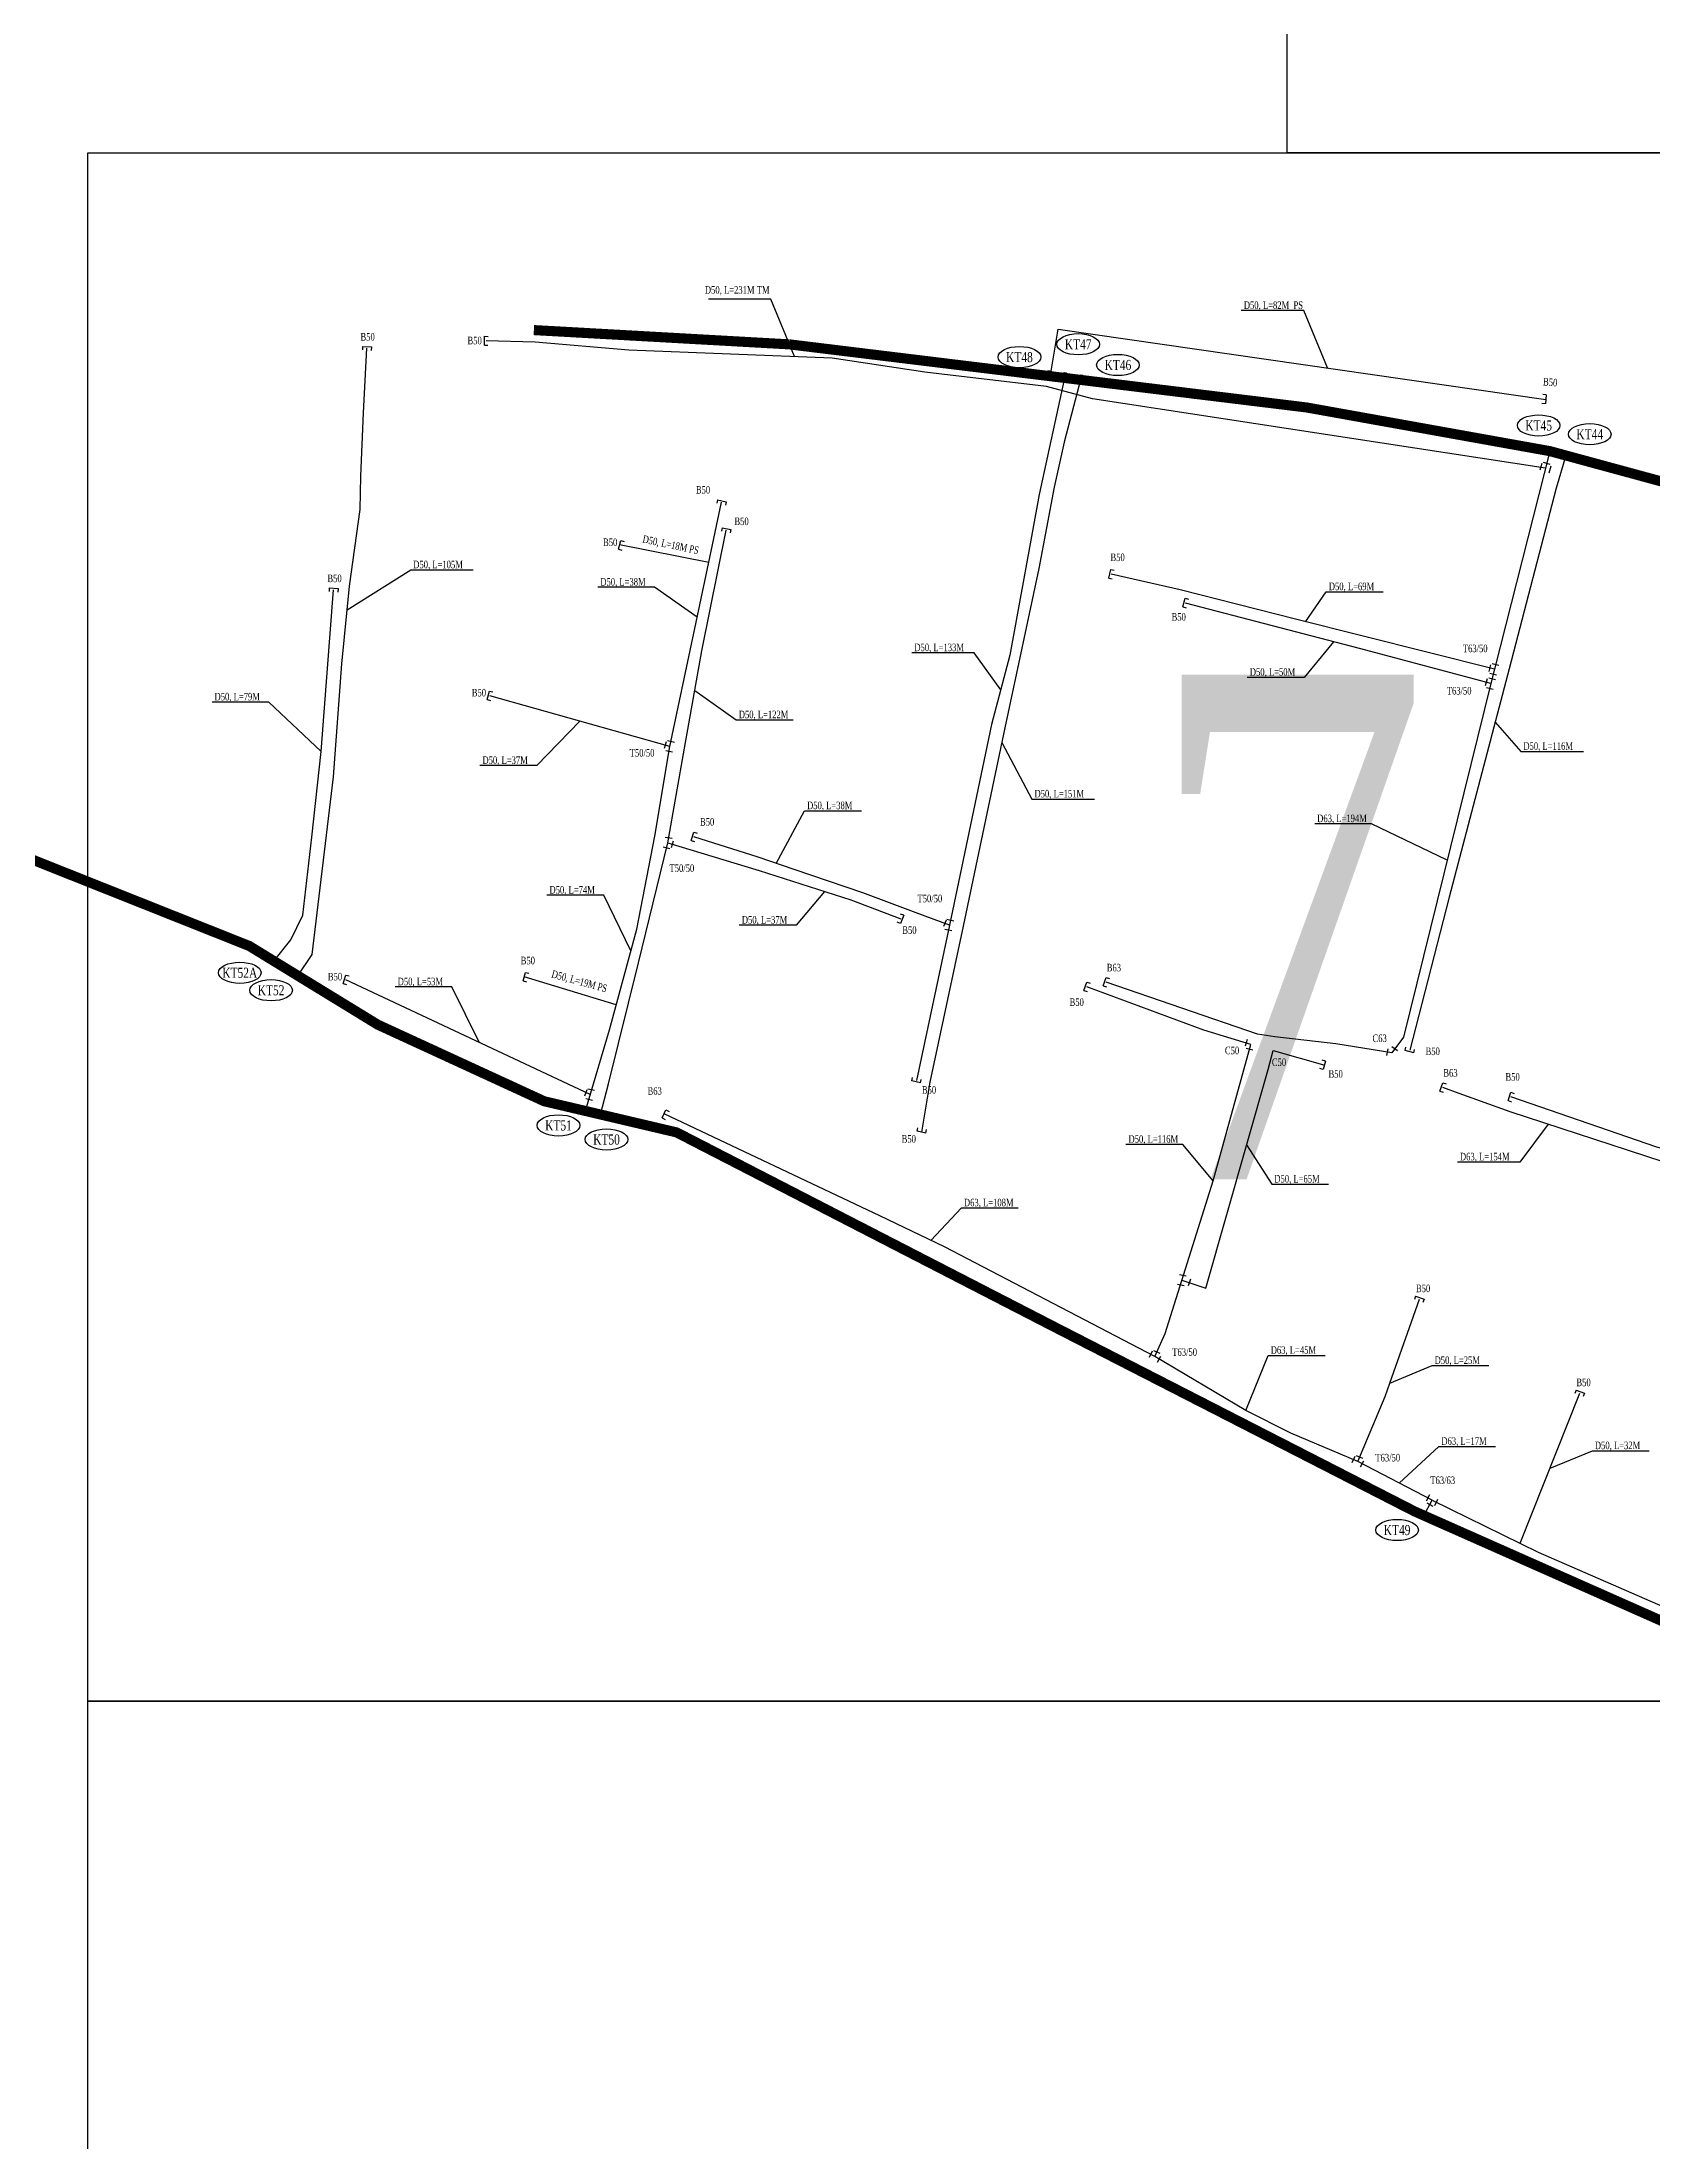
# Model space of a CAD drawing. Extents: x 549410 to 552487, y 2340860 to 2344743.
# Drawn here: x 550311.8 to 550630.8, y 2343476.5 to 2343892.3 of the extents above; entities that cross this region are included whole.
import ezdxf
from ezdxf.enums import TextEntityAlignment as Align

# ---------------------------------------------------------------- set-up
doc = ezdxf.new("R2010")
doc.units = 0
doc.header["$MEASUREMENT"] = 0
doc.linetypes.add('DASHED', pattern=[0.75, 0.5, -0.25])
for name, color, linetype in [('225', 5, 'DASHED'), ('50', 2, 'Continuous'), ('63', 1, 'Continuous'), ('90', 5, 'DASHED'), ('ten dai khoi thuy', 210, 'Continuous'), ('Text D-L', 7, 'Continuous'), ('Text phu kien', 2, 'Continuous')]:
    doc.layers.add(name, color=color, linetype=linetype)
doc.styles.add('style1', font='VHTIME.TTF', dxfattribs={"width": 0.75})
doc.styles.add('Text', font='vntimeh.shx', dxfattribs={"width": 0.75, "bigfont": 'vn.shx'})
doc.styles.add('TextNode', font='vntimeh1.shx', dxfattribs={"width": 0.7, "bigfont": 'vn.shx'})

# ---------------------------------------------------------------- blocks, each defined once
blk = doc.blocks.new('pt')
at = {"color": 3, "linetype": 'Continuous'}
blk.add_line((0.96, -0.69), (0.96, 0.69), dxfattribs=at)
blk = doc.blocks.new('bit')
at = {"color": 3, "linetype": 'Continuous'}
for points in [[(-0.3, -0.88), (-0.3, 0.88)], [(-0.3, 0.88), (0.39, 0.88)], [(-0.3, -0.88), (0.39, -0.88)]]:
    blk.add_lwpolyline(points, dxfattribs=at)
blk = doc.blocks.new('Daudai')
at = {"layer": 'ten dai khoi thuy', "color": 3}
blk.add_circle((0, 0), 0.75, dxfattribs=at)

msp = doc.modelspace()

# ---------------------------------------------------------------- linework, layer by layer
at = {"layer": '225', "ltscale": 10, "const_width": 2}
msp.add_lwpolyline([(550714.93, 2343553.67), (550656.44, 2343569.03), (550583.62, 2343601.31), (550512.49, 2343637.74), (550437.43, 2343676.39), (550411.2, 2343682.56), (550378.24, 2343697.73), (550352.8, 2343713.31), (550018.41, 2343846.44), (549942.84, 2343871.48)], dxfattribs=at)
at = {"layer": '50', "color": 1}
for points in [[(550511.61, 2343827.14), (550512.96, 2343835.44), (550609.57, 2343821.56)], [(550443.81, 2343789.26), (550426.15, 2343792.73)], [(550420.32, 2343683.87), (550371.95, 2343706.63)], [(550425.48, 2343701.65), (550407.26, 2343707.23)], [(550537.49, 2343647.12), (550542.25, 2343645.57), (550554.55, 2343688.85), (550555.57, 2343692.64), (550565.8, 2343689.68)]]:
    msp.add_lwpolyline(points, dxfattribs=at)
at = {"layer": '50'}
for points in [[(550365.27, 2343711.65), (550369.49, 2343746.83), (550371.12, 2343769.16), (550372.65, 2343784.59), (550374.77, 2343799.77), (550374.89, 2343806.32), (550375.39, 2343818.88), (550376.11, 2343831.7)], [(550519.78, 2343821.64), (550510.65, 2343824.08), (550486.6, 2343826.95), (550468.24, 2343829.74), (550427.97, 2343831.31), (550409.43, 2343832.9), (550399.69, 2343833.16)], [(550514.29, 2343826.1), (550509.23, 2343802.71), (550503.42, 2343770.87), (550499.81, 2343757.19), (550491.45, 2343717.45)], [(550517.5, 2343825.69), (550514.2, 2343813.09), (550512.22, 2343804.14), (550509.19, 2343788.06), (550502.43, 2343756.49), (550494.16, 2343717.24), (550487.57, 2343686.31)], [(550609.5, 2343807.95), (550519.78, 2343821.64)], [(550613.55, 2343810.44), (550611.61, 2343803.98), (550602.31, 2343768.17), (550590.42, 2343722.97), (550582.63, 2343692.68)], [(550436.11, 2343752.83), (550442.05, 2343780.89), (550446.32, 2343801.17)], [(550435.67, 2343733.74), (550439.02, 2343752.48), (550442.4, 2343771.74), (550447.26, 2343795.66)], [(550599.38, 2343768.1), (550559.97, 2343778), (550537.14, 2343783.81), (550523.51, 2343786.95)], [(550361.04, 2343714.55), (550363.39, 2343719.38), (550365.22, 2343734.83), (550367.03, 2343751.84), (550369.51, 2343783.86)], [(550598.69, 2343765.28), (550572.65, 2343772.2), (550538.19, 2343781.23)], [(550436.11, 2343752.83), (550400.45, 2343762.87)], [(550419.36, 2343680.64), (550424.15, 2343696.72), (550429.53, 2343716.66), (550433.15, 2343735.03), (550436.11, 2343752.83)], [(550491.45, 2343717.45), (550484.87, 2343719.89), (550474.28, 2343723.86), (550460.7, 2343728.46), (550453.55, 2343730.88), (550440.85, 2343734.94)], [(550422.39, 2343679.93), (550423.94, 2343685.98), (550429.85, 2343709.95), (550435.67, 2343733.74)], [(550435.67, 2343733.74), (550453.78, 2343728.27), (550471.91, 2343722.46), (550481.81, 2343718.68)], [(550357.69, 2343710.31), (550361.04, 2343714.55)], [(550491.45, 2343717.45), (550484.92, 2343686.68)], [(550362.44, 2343707.4), (550365.27, 2343711.65)], [(550551.16, 2343693.83), (550541.83, 2343696.66), (550518.67, 2343705.23)], [(550532.16, 2343631.99), (550534.16, 2343636.56), (550543.7, 2343666.78), (550551.16, 2343693.83)], [(550487.57, 2343686.31), (550485.93, 2343676.44)], [(550738.23, 2343642.84), (550722.23, 2343648.11), (550703.44, 2343654.69), (550685.65, 2343659.55), (550663.47, 2343665.18), (550631.52, 2343673.48), (550602.66, 2343683.41)], [(550572.33, 2343611.19), (550577.73, 2343624.1), (550578.66, 2343626.75), (550584.52, 2343643.38)], [(550604.51, 2343595.01), (550616.29, 2343624.76)]]:
    msp.add_lwpolyline(points, dxfattribs=at)
at = {"layer": '63', "color": 6}
for points in [[(550610.35, 2343811.31), (550599.38, 2343768.1)], [(550599.38, 2343768.1), (550598.69, 2343765.28)], [(550598.69, 2343765.28), (550581.35, 2343695.25), (550579.1, 2343692.14)], [(550579.1, 2343692.14), (550567.98, 2343693.9), (550555.89, 2343695.31), (550552.45, 2343695.87), (550522.5, 2343706.16)], [(550663.39, 2343662.3), (550660.45, 2343663), (550636.05, 2343669.52), (550602.48, 2343680.49), (550592.43, 2343684.07), (550589.16, 2343685.3), (550589.16, 2343685.3), (550589.16, 2343685.3), (550589.16, 2343685.3)], [(550532.16, 2343631.99), (550490.47, 2343653.71), (550477.66, 2343659.85), (550434.94, 2343680.06)], [(550572.33, 2343611.19), (550559.06, 2343616.81), (550550.13, 2343621.31), (550532.16, 2343631.99)], [(550587.04, 2343603.53), (550572.33, 2343611.19)], [(550585.43, 2343600.5), (550587.04, 2343603.53)], [(550587.04, 2343603.53), (550608.06, 2343593.28), (550656.83, 2343571.99), (550701.56, 2343560.1)]]:
    msp.add_lwpolyline(points, dxfattribs=at)
at = {"layer": '90', "ltscale": 10, "const_width": 2}
for points in [[(550459.78, 2343832.45), (550409.16, 2343835.28)], [(550780.1, 2343765.18), (550610.35, 2343811.31), (550562.22, 2343819.95), (550459.78, 2343832.45)]]:
    msp.add_lwpolyline(points, dxfattribs=at)
at = {"layer": 'DEFPOINTS'}
for points in [[(551033.35, 2343870.41), (550558.32, 2343870.41), (550558.32, 2344177.08), (551033.35, 2344177.08)], [(550795.83, 2343563.74), (550320.81, 2343563.74), (550320.81, 2343870.41), (550795.83, 2343870.41)], [(550795.83, 2343257.07), (550320.81, 2343257.07), (550320.81, 2343563.74), (550795.83, 2343563.74)]]:
    msp.add_lwpolyline(points, close=True, dxfattribs=at)
at = {"layer": 'ten dai khoi thuy', "color": 3, "linetype": 'ByBlock'}
for centre in [(550516.95, 2343832.47), (550505.33, 2343829.93), (550524.83, 2343828.37), (550608.15, 2343816.39), (550618.26, 2343814.66), (550350.92, 2343708), (550357.12, 2343704.54), (550414.04, 2343677.77), (550423.55, 2343674.99), (550580.11, 2343597.64)]:
    msp.add_ellipse(centre, major_axis=(-4.22, 0), ratio=0.497929, dxfattribs=at)
at = {"layer": 'Text D-L', "color": 9}
for points in [[(550460.78, 2343830.03), (550456.11, 2343841.38), (550443.73, 2343841.38)], [(550566.3, 2343827.78), (550561.64, 2343839.13), (550549.26, 2343839.13)], [(550372.18, 2343779.87), (550384.77, 2343787.78), (550397.14, 2343787.78)], [(550441.53, 2343778.44), (550433.07, 2343784.34), (550421.82, 2343784.34)], [(550561.95, 2343777.51), (550566.09, 2343783.44), (550577.34, 2343783.44)], [(550567.52, 2343773.54), (550561.7, 2343766.49), (550550.45, 2343766.49)], [(550501.61, 2343764.03), (550496.38, 2343771.36), (550484.01, 2343771.36)], [(550441.02, 2343763.9), (550449.24, 2343758.08), (550460.49, 2343758.08)], [(550367.03, 2343751.84), (550356.67, 2343761.61), (550345.42, 2343761.61)], [(550418.28, 2343757.85), (550409.73, 2343749.03), (550398.48, 2343749.03)], [(550599.54, 2343757.62), (550604.62, 2343751.82), (550617, 2343751.82)], [(550501.81, 2343753.58), (550507.8, 2343742.4), (550520.18, 2343742.4)], [(550457.12, 2343729.67), (550462.77, 2343740.07), (550474.02, 2343740.07)], [(550590.02, 2343730.27), (550575.04, 2343737.5), (550563.79, 2343737.5)], [(550428.37, 2343712.37), (550423, 2343723.35), (550411.75, 2343723.35)], [(550466.69, 2343724.13), (550461.1, 2343717.41), (550449.85, 2343717.41)], [(550398.31, 2343694.23), (550392.94, 2343705.2), (550381.69, 2343705.2)], [(550610.02, 2343678.02), (550604.44, 2343670.52), (550592.06, 2343670.52)], [(550543.7, 2343666.78), (550537.67, 2343674), (550526.42, 2343674)], [(550550.32, 2343673.96), (550555.3, 2343666.13), (550566.55, 2343666.13)], [(550487.8, 2343654.99), (550493.83, 2343661.42), (550505.08, 2343661.42)], [(550550.13, 2343621.31), (550554.59, 2343632.21), (550565.84, 2343632.21)], [(550578.66, 2343626.75), (550587.04, 2343630.2), (550598.29, 2343630.2)], [(550580.55, 2343606.91), (550588.38, 2343614.18), (550599.63, 2343614.18)], [(550610.4, 2343609.88), (550618.78, 2343613.33), (550630.03, 2343613.33)]]:
    msp.add_lwpolyline(points, dxfattribs=at)

# ---------------------------------------------------------------- block references
at = {"layer": '50'}
for name, p, rotation in [('bit', (550376.11, 2343831.7), 266.7751350083797), ('bit', (550399.69, 2343833.16), 358.4942316252885), ('bit', (550609.27, 2343821.59), 174.5162164716029), ('pt', (550609.5, 2343807.95), 164.1897818520066), ('pt', (550609.5, 2343807.95), 73.46567556391705), ('pt', (550609.5, 2343807.95), 345.2837847622277), ('bit', (550446.32, 2343801.17), 258.1008677060034), ('bit', (550426.44, 2343792.65), 344.2697644187226), ('bit', (550447.26, 2343795.66), 258.5072520427202), ('bit', (550369.51, 2343783.86), 265.5675817182977), ('bit', (550523.51, 2343786.95), 347.0265715690586), ('bit', (550538.19, 2343781.23), 345.317221823266), ('pt', (550599.38, 2343768.1), 165.8895995737414), ('pt', (550599.38, 2343768.1), 75.75565050107443), ('bit', (550400.45, 2343762.87), 344.2697644187226), ('pt', (550598.69, 2343765.28), 165.1324077052925), ('pt', (550598.69, 2343765.28), 256.0922204885064), ('pt', (550598.69, 2343765.28), 76.09237254014698), ('pt', (550599.38, 2343768.1), 256.0922204885064), ('pt', (550436.11, 2343752.83), 164.2699164798851), ('pt', (550436.11, 2343752.83), 260.5606599143504), ('pt', (550436.11, 2343752.83), 78.05804614156081), ('pt', (550435.67, 2343733.74), 79.88304626896732), ('bit', (550440.85, 2343734.94), 342.2552152324799), ('pt', (550435.67, 2343733.74), 256.2490716912319), ('pt', (550435.67, 2343733.74), 343.2017639351901), ('bit', (550481.81, 2343718.68), 159.1244596359998), ('pt', (550491.45, 2343717.45), 159.6489078807146), ('pt', (550491.45, 2343717.45), 78.11033947843008), ('pt', (550491.45, 2343717.45), 258.0321238573753), ('bit', (550371.95, 2343706.63), 344.2697644187226), ('bit', (550407.54, 2343707.15), 344.2697644187226), ('bit', (550518.67, 2343705.23), 339.6929875306826), ('bit', (550522.5, 2343706.16), 341.0310586968438), ('pt', (550551.16, 2343693.83), 163.1641184673219), ('pt', (550551.16, 2343693.83), 254.5884893629166), ('pt', (550579.1, 2343692.14), 170.9800236478346), ('pt', (550579.1, 2343692.14), 54.21497071254054), ('bit', (550582.63, 2343692.68), 75.57590045318307), ('bit', (550565.42, 2343689.76), 163.814031047866), ('pt', (550420.32, 2343683.87), 159.6489078807146), ('pt', (550420.32, 2343683.87), 78.11033947843008), ('bit', (550484.92, 2343686.68), 77.97530774048423), ('bit', (550589.16, 2343685.3), 341.0310586968438), ('pt', (550420.32, 2343683.87), 258.0321238573753), ('bit', (550435.21, 2343679.93), 334.5414128964396), ('bit', (550602.66, 2343683.41), 341.0099809407026), ('bit', (550485.98, 2343676.74), 78.0322758940808), ('pt', (550537.49, 2343647.12), 78.11033947843008), ('pt', (550539.87, 2343646.34), 159.6489078807146), ('pt', (550537.49, 2343647.12), 258.0321238573753), ('bit', (550584.52, 2343643.38), 250.6009147422713), ('pt', (550532.16, 2343631.99), 152.4777425865269), ('pt', (550532.16, 2343631.99), 66.43867648994227), ('pt', (550532.16, 2343631.99), 329.2889539593272), ('bit', (550616.29, 2343624.76), 250.6009147422713), ('pt', (550572.33, 2343611.19), 157.0406270891858), ('pt', (550572.33, 2343611.19), 67.29637909884966), ('pt', (550572.33, 2343611.19), 332.4835791771004), ('pt', (550587.04, 2343603.53), 152.4837312246714), ('pt', (550587.04, 2343603.53), 242.0018859641787), ('pt', (550587.04, 2343603.53), 334.0026174282542)]:
    msp.add_blockref(name, p, dxfattribs=dict(at, rotation=rotation))
at = {"layer": 'ten dai khoi thuy'}
for p in [(550511.24, 2343826.49), (550514.29, 2343826.1), (550517.5, 2343825.69), (550610.35, 2343811.31), (550613.55, 2343810.44), (550357.69, 2343710.31), (550362.44, 2343707.4), (550419.36, 2343680.64), (550422.39, 2343679.93), (550585.43, 2343600.5)]:
    msp.add_blockref('Daudai', p, dxfattribs=at)

# ---------------------------------------------------------------- texts
at = {"layer": 'DEFPOINTS', "style": 'style1', "width": 0.75}
msp.add_text('7', height=100, dxfattribs=at).set_placement((550558.32, 2343717.07), align=Align.MIDDLE)
at = {"layer": 'ten dai khoi thuy', "color": 2, "style": 'TextNode', "width": 0.75}
for s, p in [('kt48', (550505.33, 2343829.93)), ('kt47', (550516.95, 2343832.47)), ('kt46', (550524.83, 2343828.37)), ('kt45', (550608.15, 2343816.39)), ('kt44', (550618.26, 2343814.66)), ('kt52A', (550350.92, 2343708)), ('kt52', (550357.12, 2343704.54)), ('kt51', (550414.04, 2343677.77)), ('kt50', (550423.55, 2343674.99)), ('kt49', (550580.11, 2343597.64))]:
    msp.add_text(s, height=2, dxfattribs=at).set_placement(p, align=Align.MIDDLE)
at = {"layer": 'Text D-L', "color": 1, "style": 'Text', "width": 0.75}
for s, p in [('D50, L=231m tm', (550443.03, 2343842.04)), ('D50, L=82m  ps', (550549.76, 2343839.01)), ('D50, L=105m', (550385.27, 2343787.66)), ('D50, L=38m', (550422.32, 2343784.22)), ('D50, L=69m', (550566.59, 2343783.32)), ('D50, L=133m', (550484.51, 2343771.24)), ('D50, L=50m', (550550.95, 2343766.37)), ('D50, L=79m', (550345.92, 2343761.49)), ('D50, L=122m', (550449.74, 2343757.96)), ('D50, L=116m', (550605.12, 2343751.7)), ('D50, L=151m', (550508.3, 2343742.28)), ('D50, L=38m', (550463.27, 2343739.95)), ('D63, L=194m', (550564.29, 2343737.38)), ('D50, L=37m', (550450.35, 2343717.29)), ('D50, L=53m', (550382.19, 2343705.08)), ('D50, L=116m', (550526.92, 2343673.88)), ('D63, L=154m', (550592.56, 2343670.4)), ('D50, L=65m', (550555.8, 2343666.01)), ('D50, L=25m', (550587.54, 2343630.08)), ('D50, L=32m', (550619.28, 2343613.21))]:
    msp.add_text(s, height=1.5, dxfattribs=at).set_placement(p, align=Align.BOTTOM_LEFT)
for s, rotation, p in [('D50, L=18m ps', 348.1029, (550430.49, 2343792.77)), ('D50, L=19m ps', 344.6463, (550412.41, 2343706.67))]:
    msp.add_text(s, height=1.5, rotation=rotation, dxfattribs=at).set_placement(p, align=Align.BOTTOM_LEFT)
at = {"layer": 'Text D-L', "color": 4, "style": 'Text', "width": 0.75}
for s, p in [('D50, L=37m', (550398.98, 2343748.91)), ('D50, L=74m', (550412.25, 2343723.23)), ('D63, L=108m', (550494.33, 2343661.3)), ('D63, L=45m', (550555.09, 2343632.09)), ('D63, L=17m', (550588.88, 2343614.06))]:
    msp.add_text(s, height=1.5, dxfattribs=at).set_placement(p, align=Align.BOTTOM_LEFT)
at = {"layer": 'Text phu kien', "color": 4, "style": 'Text', "width": 0.75}
for s, p in [('B50', (550376.24, 2343833.94)), ('B50', (550397.44, 2343833.22)), ('B50', (550442.66, 2343803.65)), ('B50', (550450.29, 2343797.41)), ('B50', (550424.27, 2343793.26)), ('B50', (550524.76, 2343790.28)), ('B50', (550369.69, 2343786.11)), ('B50', (550536.87, 2343778.48)), ('T63/50', (550595.58, 2343772.24)), ('B50', (550398.28, 2343763.48)), ('T63/50', (550592.4, 2343763.86)), ('T50/50', (550430.59, 2343751.57)), ('B50', (550443.47, 2343737.9)), ('T50/50', (550438.47, 2343728.72)), ('T50/50', (550487.58, 2343722.72)), ('B50', (550483.54, 2343716.45)), ('B50', (550407.97, 2343710.43)), ('B63', (550524.03, 2343709.03)), ('B50', (550369.78, 2343707.24)), ('B50', (550516.67, 2343702.19)), ('C50', (550547.43, 2343692.62)), ('C63', (550576.66, 2343695.03)), ('B50', (550587.17, 2343692.45)), ('C50', (550556.73, 2343690.29)), ('B50', (550567.95, 2343687.96)), ('B63', (550590.68, 2343688.18)), ('B63', (550433.09, 2343684.58)), ('B50', (550487.42, 2343684.81)), ('B50', (550602.99, 2343687.38)), ('B50', (550483.41, 2343675.1)), ('B50', (550585.26, 2343645.5)), ('T63/50', (550538.04, 2343632.89)), ('B50', (550617.04, 2343626.88)), ('T63/50', (550578.26, 2343611.98)), ('T63/63', (550589.15, 2343607.5))]:
    msp.add_text(s, height=1.5, dxfattribs=at).set_placement(p, align=Align.MIDDLE_CENTER)
msp.add_text('B50', height=1.5, rotation=355.163, dxfattribs=at).set_placement((550610.44, 2343824.96), align=Align.MIDDLE_CENTER)

doc.saveas('drawing.dxf')
